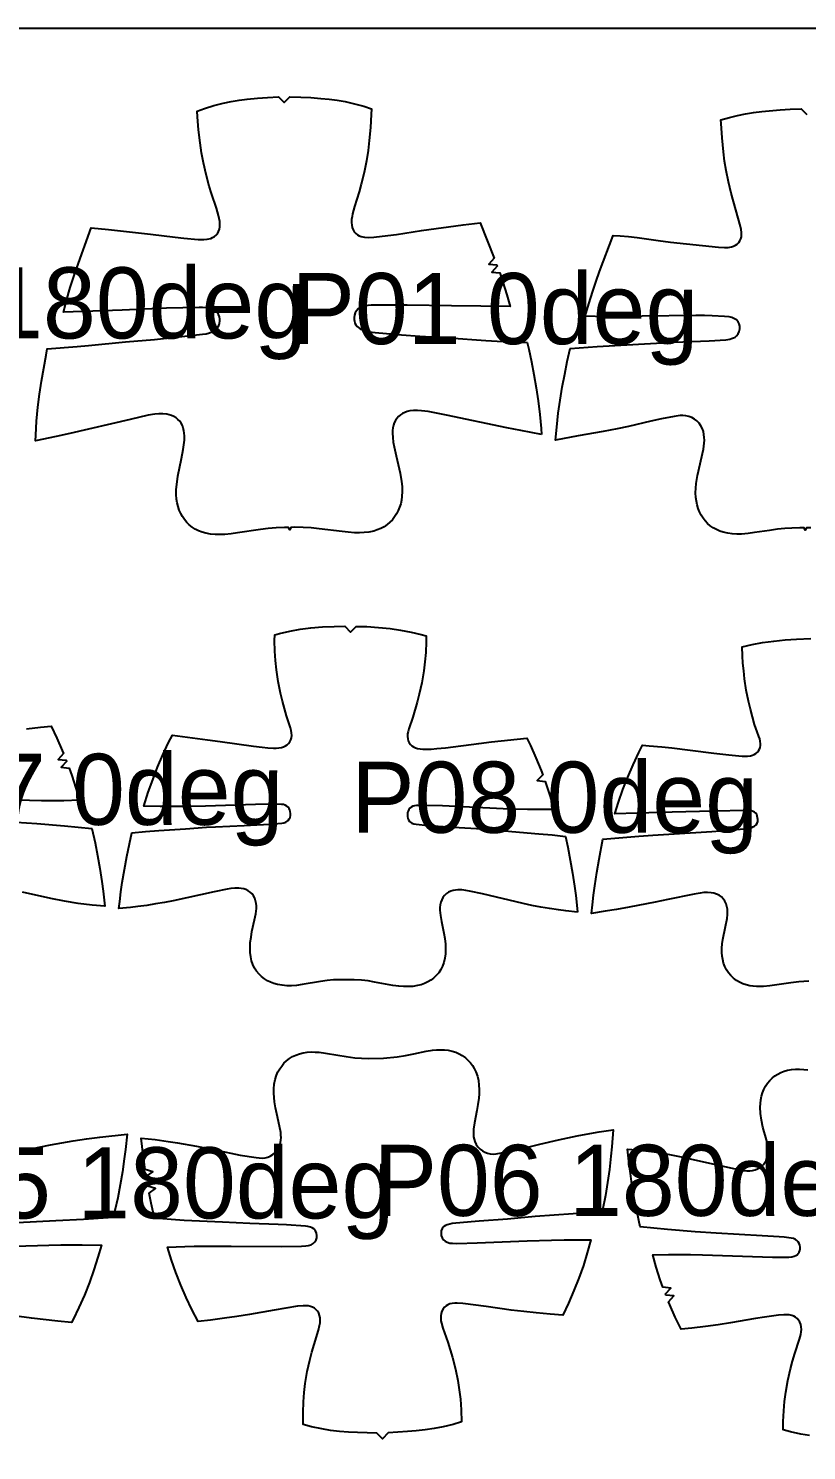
# Model space of a CAD drawing. Header units: millimetres. Extents: x 0 to 2016, y 0 to 4064.
# Drawn here: x 1022 to 1296, y 3500 to 4000 of the extents above; entities that cross this region are included whole.
import ezdxf

# ---------------------------------------------------------------- set-up
doc = ezdxf.new("R2010")
doc.units = ezdxf.units.MM
for name, color, linetype in [('ANNOTATION', 3, 'Continuous'), ('LEATHER', 1, 'Continuous'), ('PIECES', 5, 'Continuous')]:
    doc.layers.add(name, color=color, linetype=linetype)

msp = doc.modelspace()

# ---------------------------------------------------------------- linework, layer by layer
at = {"layer": 'LEATHER'}
msp.add_lwpolyline([(0, 0), (2000, 0), (2000, 4000), (0, 4000)], close=True, dxfattribs=at)
at = {"layer": 'PIECES'}
for points in [[(1202.71, 3857.19), (1195.46, 3858.5), (1190.57, 3859.44), (1169.28, 3863.9), (1162.84, 3865.18), (1160.54, 3865.51), (1159.13, 3865.61), (1157.73, 3865.59), (1156.34, 3865.41), (1155.47, 3865.2), (1154.62, 3864.9), (1153.83, 3864.51), (1153.08, 3864.03), (1152.41, 3863.47), (1151.82, 3862.81), (1151.32, 3862.05), (1150.93, 3861.24), (1150.64, 3860.38), (1150.45, 3859.49), (1150.34, 3858.58), (1150.29, 3857.66), (1150.36, 3856.03), (1150.57, 3854.42), (1150.86, 3852.82), (1151.56, 3849.63), (1152.95, 3843.53), (1153.46, 3840.57), (1153.65, 3838.84), (1153.72, 3837.11), (1153.64, 3835.37), (1153.47, 3834.08), (1153.19, 3832.8), (1152.81, 3831.56), (1152.32, 3830.35), (1151.73, 3829.22), (1151.04, 3828.15), (1150.26, 3827.16), (1149.38, 3826.24), (1148.41, 3825.42), (1147.32, 3824.68), (1146.16, 3824.06), (1144.95, 3823.55), (1143.69, 3823.15), (1142.03, 3822.8), (1140.36, 3822.61), (1138.66, 3822.55), (1136.96, 3822.58), (1134.75, 3822.74), (1132.54, 3822.98), (1124.44, 3823.98), (1121.65, 3824.25), (1118.86, 3824.43), (1115.87, 3824.49), (1114.51, 3824.46), (1114.12, 3823.65), (1113.71, 3824.45), (1112.35, 3824.45), (1109.37, 3824.31), (1106.58, 3824.06), (1103.8, 3823.72), (1095.73, 3822.5), (1093.53, 3822.21), (1091.32, 3821.99), (1089.62, 3821.91), (1087.93, 3821.93), (1086.24, 3822.08), (1084.58, 3822.39), (1083.31, 3822.75), (1082.08, 3823.23), (1080.91, 3823.83), (1079.8, 3824.54), (1078.81, 3825.33), (1077.91, 3826.22), (1077.1, 3827.19), (1076.38, 3828.24), (1075.77, 3829.36), (1075.24, 3830.55), (1074.83, 3831.79), (1074.52, 3833.06), (1074.31, 3834.35), (1074.19, 3836.08), (1074.22, 3837.82), (1074.36, 3839.55), (1074.79, 3842.52), (1076.03, 3848.66), (1076.64, 3851.86), (1076.9, 3853.47), (1077.06, 3855.09), (1077.09, 3856.71), (1077.02, 3857.63), (1076.88, 3858.54), (1076.67, 3859.42), (1076.36, 3860.27), (1075.95, 3861.08), (1075.43, 3861.82), (1074.82, 3862.46), (1074.13, 3863.01), (1073.38, 3863.47), (1072.57, 3863.84), (1071.72, 3864.11), (1070.84, 3864.31), (1069.45, 3864.45), (1068.04, 3864.44), (1066.64, 3864.3), (1064.35, 3863.91), (1057.94, 3862.46), (1036.78, 3857.45), (1031.91, 3856.38), (1024.7, 3854.89), (1024.76, 3856.95), (1025.08, 3861.84), (1025.54, 3866.73), (1026.12, 3871.35), (1026.81, 3875.96), (1027.57, 3880.49), (1028.39, 3885.02), (1028.84, 3887.29), (1039.38, 3888.08), (1043.38, 3888.43), (1056.4, 3889.71), (1066.61, 3890.58), (1073.04, 3891.22), (1083.49, 3892.39), (1084.73, 3892.61), (1085.95, 3892.94), (1086.72, 3893.23), (1087.45, 3893.61), (1088.11, 3894.08), (1088.59, 3894.56), (1088.99, 3895.1), (1089.29, 3895.71), (1089.48, 3896.35), (1089.56, 3897.02), (1089.54, 3897.7), (1089.39, 3898.54), (1089.09, 3899.34), (1088.61, 3900.06), (1087.98, 3900.65), (1087.31, 3901.07), (1086.58, 3901.37), (1085.81, 3901.57), (1084.62, 3901.76), (1083.43, 3901.83), (1082.23, 3901.84), (1070.73, 3901.53), (1055.16, 3900.9), (1034.48, 3900.15), (1035.58, 3904.28), (1036.9, 3908.82), (1038, 3912.32), (1039.17, 3915.8), (1044.3, 3929.81), (1050.32, 3929.27), (1065.09, 3927.63), (1073.85, 3926.52), (1076.88, 3926.18), (1081.9, 3925.72), (1083.9, 3925.69), (1085.13, 3925.81), (1086.32, 3926.1), (1087.01, 3926.39), (1087.64, 3926.77), (1088.2, 3927.23), (1088.69, 3927.79), (1089.12, 3928.54), (1089.4, 3929.35), (1089.55, 3930.21), (1089.59, 3931.08), (1089.52, 3932.13), (1089.35, 3933.17), (1089.1, 3934.2), (1088.35, 3936.71), (1086.65, 3941.87), (1085.83, 3944.56), (1084.72, 3948.61), (1083.77, 3952.69), (1083.11, 3956.24), (1082.58, 3959.81), (1082.03, 3964.34), (1081.63, 3968.88), (1081.52, 3970.87), (1084.2, 3971.87), (1087.43, 3972.89), (1090.7, 3973.72), (1093.52, 3974.27), (1096.36, 3974.72), (1099.21, 3975.08), (1102.76, 3975.44), (1106.32, 3975.72), (1110.15, 3975.9), (1112.18, 3973.93), (1114.15, 3975.95), (1117.99, 3975.87), (1121.56, 3975.69), (1125.12, 3975.41), (1127.98, 3975.13), (1130.83, 3974.76), (1133.66, 3974.27), (1136.96, 3973.53), (1140.21, 3972.6), (1142.91, 3971.67), (1142.85, 3969.67), (1142.57, 3965.12), (1142.14, 3960.58), (1141.7, 3957), (1141.13, 3953.43), (1140.29, 3949.32), (1139.28, 3945.25), (1138.54, 3942.54), (1136.97, 3937.34), (1136.28, 3934.81), (1136.06, 3933.78), (1135.92, 3932.73), (1135.87, 3931.68), (1135.94, 3930.8), (1136.11, 3929.95), (1136.41, 3929.15), (1136.86, 3928.41), (1137.36, 3927.87), (1137.93, 3927.42), (1138.58, 3927.05), (1139.27, 3926.78), (1140.47, 3926.52), (1141.7, 3926.44), (1143.7, 3926.52), (1148.71, 3927.11), (1151.72, 3927.52), (1160.45, 3928.86), (1175.18, 3930.89), (1181.18, 3931.57), (1186.1, 3919.14), (1184.21, 3917.08), (1187, 3916.8), (1187.17, 3916.33), (1185.25, 3914.3), (1188.02, 3913.98), (1189.12, 3910.79), (1190.56, 3906.28), (1191.76, 3902.18), (1171.07, 3902.4), (1155.49, 3902.62), (1143.99, 3902.63), (1142.79, 3902.59), (1141.59, 3902.49), (1140.42, 3902.28), (1139.65, 3902.05), (1138.93, 3901.74), (1138.26, 3901.3), (1137.65, 3900.69), (1137.19, 3899.96), (1136.91, 3899.15), (1136.78, 3898.31), (1136.78, 3897.63), (1136.88, 3896.97), (1137.09, 3896.32), (1137.4, 3895.73), (1137.81, 3895.19), (1138.3, 3894.73), (1138.98, 3894.27), (1139.72, 3893.92), (1140.5, 3893.65), (1141.72, 3893.35), (1142.97, 3893.16), (1144.22, 3893.03), (1153.44, 3892.26), (1159.89, 3891.78), (1170.12, 3891.18), (1183.17, 3890.24), (1187.17, 3889.99), (1197.73, 3889.47), (1198.24, 3887.21), (1199.18, 3882.71), (1200.05, 3878.19), (1200.86, 3873.61), (1201.56, 3869), (1202.15, 3864.13), (1202.59, 3859.25), (1202.71, 3857.19)], [(1215.34, 3689.09), (1211.34, 3689.52), (1208.67, 3689.87), (1205.57, 3690.33), (1202.48, 3690.86), (1199.36, 3691.46), (1196.26, 3692.12), (1181.99, 3695.5), (1177.43, 3696.49), (1176.06, 3696.73), (1174.68, 3696.89), (1173.3, 3696.91), (1172.44, 3696.84), (1171.59, 3696.68), (1170.77, 3696.42), (1169.99, 3696.07), (1169.28, 3695.59), (1168.6, 3694.96), (1168.05, 3694.23), (1167.61, 3693.42), (1167.29, 3692.55), (1167.09, 3691.65), (1167, 3690.73), (1167, 3689.8), (1167.18, 3687.94), (1167.55, 3685.84), (1168.42, 3681.68), (1168.73, 3679.77), (1168.93, 3677.85), (1169, 3675.93), (1168.93, 3674.38), (1168.72, 3672.85), (1168.36, 3671.35), (1167.89, 3670.09), (1167.29, 3668.9), (1166.56, 3667.78), (1165.69, 3666.76), (1164.78, 3665.9), (1163.77, 3665.16), (1162.7, 3664.52), (1161.56, 3663.99), (1160.38, 3663.57), (1159.15, 3663.25), (1157.5, 3662.98), (1155.83, 3662.87), (1154.15, 3662.9), (1152.47, 3663.03), (1150.4, 3663.32), (1144, 3664.51), (1141.71, 3664.89), (1139.41, 3665.16), (1136.85, 3665.29), (1134.5, 3665.27), (1132.15, 3665.33), (1129.59, 3665.24), (1127.28, 3665.01), (1124.99, 3664.67), (1118.57, 3663.58), (1116.49, 3663.33), (1114.81, 3663.22), (1113.13, 3663.22), (1111.46, 3663.36), (1109.81, 3663.65), (1108.6, 3663.99), (1107.42, 3664.43), (1106.29, 3664.98), (1105.23, 3665.63), (1104.24, 3666.4), (1103.33, 3667.27), (1102.48, 3668.3), (1101.77, 3669.43), (1101.19, 3670.64), (1100.74, 3671.9), (1100.4, 3673.41), (1100.22, 3674.94), (1100.18, 3676.49), (1100.27, 3678.41), (1100.51, 3680.33), (1100.85, 3682.23), (1101.79, 3686.38), (1102.19, 3688.47), (1102.4, 3690.33), (1102.41, 3691.25), (1102.34, 3692.17), (1102.15, 3693.08), (1101.85, 3693.96), (1101.42, 3694.77), (1100.88, 3695.51), (1100.22, 3696.15), (1099.51, 3696.64), (1098.74, 3697.01), (1097.93, 3697.28), (1097.08, 3697.45), (1096.22, 3697.54), (1094.83, 3697.54), (1093.46, 3697.4), (1092.08, 3697.18), (1087.51, 3696.27), (1073.18, 3693.12), (1070.07, 3692.51), (1066.95, 3691.96), (1063.85, 3691.48), (1060.73, 3691.07), (1058.07, 3690.77), (1054.06, 3690.41), (1054.3, 3692.86), (1054.7, 3696.19), (1055.17, 3699.51), (1055.95, 3704.11), (1056.83, 3708.7), (1057.76, 3713.15), (1058.62, 3716.98), (1063.38, 3717.41), (1068.02, 3717.78), (1077.51, 3718.41), (1084.88, 3718.99), (1087.98, 3719.16), (1098.1, 3719.55), (1107.14, 3720.02), (1111.31, 3720.4), (1112.05, 3720.53), (1112.76, 3720.77), (1113.61, 3721.35), (1113.98, 3721.86), (1114.24, 3722.43), (1114.38, 3723.1), (1114.41, 3723.77), (1114.33, 3724.45), (1114.18, 3725.01), (1113.94, 3725.53), (1113.61, 3726), (1113.13, 3726.42), (1112.56, 3726.72), (1111.91, 3726.91), (1111.24, 3727), (1107.62, 3727.09), (1102.12, 3727.01), (1084.46, 3726.43), (1076.44, 3726.26), (1068.54, 3726.25), (1062.83, 3726.36), (1064.36, 3731.26), (1065.91, 3735.69), (1067.61, 3740.05), (1069.49, 3744.43), (1071.53, 3748.74), (1072.84, 3751.3), (1085.17, 3749.77), (1089.68, 3749.17), (1101.39, 3747.48), (1104.44, 3747.11), (1106.42, 3746.92), (1108.4, 3746.83), (1109.37, 3746.83), (1110.33, 3746.9), (1111.27, 3747.07), (1111.96, 3747.27), (1112.61, 3747.56), (1113.2, 3747.94), (1113.73, 3748.41), (1114.19, 3749.03), (1114.53, 3749.71), (1114.74, 3750.45), (1114.84, 3751.22), (1114.81, 3752.12), (1114.67, 3753), (1114.43, 3753.88), (1113.04, 3758.11), (1111.58, 3763.37), (1110.91, 3766.13), (1110.09, 3770.22), (1109.46, 3774.35), (1109.11, 3777.62), (1108.91, 3780.91), (1108.82, 3784.65), (1108.87, 3786.7), (1110.54, 3787.15), (1114.15, 3787.95), (1117.84, 3788.6), (1121.54, 3789.09), (1125.67, 3789.45), (1129.81, 3789.64), (1133.51, 3789.66), (1135.49, 3787.65), (1137.51, 3789.63), (1141.21, 3789.55), (1145.35, 3789.29), (1149.47, 3788.87), (1153.17, 3788.31), (1156.84, 3787.6), (1160.43, 3786.74), (1162.1, 3786.27), (1162.12, 3784.22), (1161.97, 3780.48), (1161.71, 3777.2), (1161.31, 3773.93), (1160.62, 3769.81), (1159.72, 3765.73), (1159.01, 3762.98), (1157.47, 3757.74), (1156.01, 3753.54), (1155.76, 3752.67), (1155.59, 3751.79), (1155.55, 3750.89), (1155.64, 3750.12), (1155.84, 3749.38), (1156.17, 3748.69), (1156.62, 3748.07), (1157.14, 3747.58), (1157.73, 3747.2), (1158.37, 3746.9), (1159.05, 3746.68), (1159.99, 3746.5), (1160.95, 3746.41), (1161.92, 3746.4), (1163.91, 3746.46), (1165.89, 3746.61), (1168.94, 3746.93), (1180.67, 3748.43), (1185.19, 3748.96), (1197.54, 3750.29), (1198.82, 3747.7), (1200.78, 3743.36), (1202.59, 3738.96), (1203.15, 3737.45), (1201.25, 3735.41), (1204.02, 3735.11), (1205.71, 3730.11), (1207.15, 3725.18), (1201.44, 3725.16), (1197.86, 3725.2), (1189.21, 3725.45), (1167.87, 3726.47), (1162.38, 3726.64), (1158.76, 3726.61), (1158.09, 3726.53), (1157.44, 3726.36), (1156.86, 3726.07), (1156.37, 3725.65), (1156.03, 3725.19), (1155.79, 3724.67), (1155.63, 3724.12), (1155.54, 3723.44), (1155.55, 3722.76), (1155.69, 3722.09), (1155.93, 3721.51), (1156.3, 3721.01), (1157.14, 3720.41), (1157.85, 3720.16), (1158.58, 3720.02), (1162.74, 3719.57), (1171.77, 3718.95), (1181.89, 3718.39), (1184.98, 3718.18), (1192.34, 3717.47), (1201.82, 3716.69), (1206.45, 3716.25), (1211.21, 3715.73), (1212, 3711.9), (1212.86, 3707.43), (1213.67, 3702.83), (1214.37, 3698.22), (1214.79, 3694.89), (1215.13, 3691.55), (1215.34, 3689.09)], [(1148.76, 3505.87), (1146.8, 3503.84), (1144.77, 3505.8), (1137.99, 3506), (1134.83, 3506.17), (1131.67, 3506.42), (1128.52, 3506.77), (1125.39, 3507.26), (1121.78, 3508.01), (1118.85, 3508.77), (1118.81, 3513.01), (1118.95, 3516.76), (1119.21, 3520.04), (1119.61, 3523.31), (1120.31, 3527.42), (1121.2, 3531.5), (1121.9, 3534.25), (1122.69, 3536.98), (1124.24, 3542), (1124.67, 3543.71), (1124.8, 3544.58), (1124.86, 3545.45), (1124.81, 3546.32), (1124.64, 3547.18), (1124.34, 3547.99), (1123.88, 3548.74), (1123.38, 3549.29), (1122.8, 3549.75), (1122.15, 3550.11), (1121.45, 3550.37), (1120.6, 3550.55), (1119.74, 3550.62), (1118.87, 3550.61), (1116.92, 3550.43), (1108.69, 3549.08), (1099.96, 3547.5), (1095.58, 3546.81), (1091.2, 3546.18), (1086.29, 3545.54), (1081.92, 3545.03), (1079.72, 3549.23), (1077.67, 3553.53), (1075.77, 3557.9), (1074.06, 3562.27), (1072.5, 3566.69), (1071.11, 3571.16), (1077.18, 3571.44), (1080.52, 3571.54), (1085, 3571.61), (1093.53, 3571.61), (1111.09, 3571.51), (1118.24, 3571.59), (1119.82, 3571.67), (1120.78, 3571.8), (1121.71, 3572.09), (1122.41, 3572.49), (1122.98, 3573.04), (1123.4, 3573.74), (1123.64, 3574.52), (1123.71, 3575.36), (1123.58, 3576.19), (1123.21, 3576.99), (1122.63, 3577.64), (1122.06, 3578.02), (1121.44, 3578.28), (1120.54, 3578.49), (1119.63, 3578.6), (1113, 3579.05), (1110.1, 3579.18), (1100.11, 3579.52), (1090.43, 3580.03), (1077.01, 3580.6), (1072.42, 3580.91), (1066.59, 3581.44), (1065.39, 3586.64), (1064.69, 3590.17), (1066.93, 3591.85), (1064.24, 3592.63), (1064.16, 3593.12), (1066.41, 3594.77), (1063.74, 3595.59), (1063.66, 3596.08), (1065.95, 3597.68), (1063.3, 3598.55), (1062.59, 3603.65), (1061.91, 3609.55), (1066.84, 3609.04), (1071.4, 3608.43), (1074.7, 3607.9), (1081.28, 3606.72), (1087.9, 3605.46), (1096.75, 3603.58), (1102.28, 3602.73), (1103.34, 3602.6), (1104.39, 3602.56), (1105.44, 3602.65), (1106.4, 3602.9), (1107.3, 3603.29), (1108.15, 3603.81), (1108.91, 3604.44), (1109.66, 3605.25), (1110.26, 3606.15), (1110.71, 3607.15), (1110.94, 3608.01), (1111.06, 3608.89), (1111.1, 3609.78), (1111.06, 3610.68), (1110.96, 3611.58), (1110.58, 3613.77), (1109.61, 3618.07), (1109.17, 3620.21), (1108.82, 3622.36), (1108.65, 3623.88), (1108.55, 3625.41), (1108.56, 3626.94), (1108.71, 3628.56), (1109.01, 3630.15), (1109.5, 3631.7), (1110, 3632.85), (1110.6, 3633.93), (1111.31, 3634.95), (1112.11, 3635.9), (1113.01, 3636.76), (1114.05, 3637.56), (1115.16, 3638.25), (1116.33, 3638.82), (1117.56, 3639.27), (1118.91, 3639.6), (1120.29, 3639.8), (1121.68, 3639.89), (1123.07, 3639.87), (1124.47, 3639.78), (1126.68, 3639.5), (1131.09, 3638.72), (1134.05, 3638.25), (1137.03, 3637.88), (1141.76, 3637.57), (1147.17, 3637.66), (1151.89, 3638.14), (1154.85, 3638.61), (1157.8, 3639.19), (1162.17, 3640.12), (1164.37, 3640.47), (1165.77, 3640.62), (1167.16, 3640.68), (1168.55, 3640.64), (1169.93, 3640.49), (1171.29, 3640.21), (1172.54, 3639.8), (1173.73, 3639.27), (1174.86, 3638.62), (1175.93, 3637.86), (1176.85, 3637.02), (1177.69, 3636.11), (1178.44, 3635.12), (1179.08, 3634.05), (1179.62, 3632.93), (1180.15, 3631.39), (1180.52, 3629.81), (1180.72, 3628.19), (1180.78, 3626.67), (1180.74, 3625.14), (1180.62, 3623.61), (1180.34, 3621.45), (1179.98, 3619.3), (1179.16, 3614.97), (1178.85, 3612.76), (1178.79, 3611.86), (1178.78, 3610.97), (1178.85, 3610.07), (1179, 3609.2), (1179.27, 3608.35), (1179.74, 3607.37), (1180.38, 3606.48), (1181.15, 3605.7), (1181.94, 3605.09), (1182.8, 3604.61), (1183.72, 3604.25), (1184.69, 3604.04), (1185.74, 3603.98), (1186.79, 3604.06), (1191.11, 3604.83), (1193.34, 3605.27), (1202.12, 3607.46), (1208.69, 3608.94), (1215.22, 3610.36), (1218.5, 3611), (1223.04, 3611.77), (1227.94, 3612.45), (1227.47, 3606.53), (1227.15, 3603.19), (1226.63, 3598.58), (1226.01, 3593.97), (1225.27, 3589.43), (1224.25, 3584.19), (1218.44, 3583.46), (1213.86, 3582.99), (1200.47, 3581.95), (1190.81, 3581.1), (1180.84, 3580.42), (1177.96, 3580.18), (1171.34, 3579.51), (1170.43, 3579.36), (1169.55, 3579.12), (1168.93, 3578.84), (1168.38, 3578.44), (1167.82, 3577.77), (1167.48, 3576.96), (1167.38, 3576.12), (1167.48, 3575.29), (1167.75, 3574.51), (1168.19, 3573.83), (1168.78, 3573.3), (1169.49, 3572.92), (1170.43, 3572.67), (1171.4, 3572.57), (1172.97, 3572.54), (1180.12, 3572.71), (1197.67, 3573.42), (1206.2, 3573.72), (1210.67, 3573.81), (1214.01, 3573.83), (1220.09, 3573.76), (1218.85, 3569.25), (1217.45, 3564.77), (1215.9, 3560.35), (1214.15, 3555.92), (1212.25, 3551.55), (1210.21, 3547.26), (1205.81, 3547.62), (1200.89, 3548.09), (1196.48, 3548.57), (1192.09, 3549.11), (1183.31, 3550.38), (1175.04, 3551.44), (1173.08, 3551.56), (1172.21, 3551.54), (1171.35, 3551.44), (1170.51, 3551.23), (1169.82, 3550.94), (1169.18, 3550.56), (1168.62, 3550.08), (1168.14, 3549.51), (1167.71, 3548.75), (1167.43, 3547.93), (1167.29, 3547.06), (1167.27, 3546.19), (1167.36, 3545.32), (1167.53, 3544.46), (1168.01, 3542.76), (1169.74, 3537.8), (1170.62, 3535.1), (1171.42, 3532.38), (1172.45, 3528.33), (1173.29, 3524.25), (1173.8, 3520.99), (1174.18, 3517.72), (1174.46, 3513.99), (1174.56, 3509.75), (1171.66, 3508.88), (1168.07, 3508), (1164.96, 3507.41), (1161.83, 3506.94), (1158.68, 3506.59), (1155.52, 3506.31), (1148.76, 3505.87)]]:
    msp.add_lwpolyline(points, close=True, dxfattribs=at)
for points in [[(1297.48, 3824.26), (1295.94, 3824.25), (1295.54, 3823.45), (1295.14, 3824.25), (1293.6, 3824.27), (1290.85, 3824.2), (1288.33, 3824.05), (1285.82, 3823.8), (1282.94, 3823.41), (1277.73, 3822.6), (1275.4, 3822.31), (1273.05, 3822.13), (1271.44, 3822.1), (1269.83, 3822.18), (1268.25, 3822.38), (1266.68, 3822.74), (1265.45, 3823.15), (1264.27, 3823.66), (1263.15, 3824.3), (1262.09, 3825.04), (1261.16, 3825.86), (1260.32, 3826.76), (1259.57, 3827.74), (1258.91, 3828.79), (1258.35, 3829.9), (1257.86, 3831.12), (1257.49, 3832.39), (1257.21, 3833.68), (1257.04, 3835), (1256.96, 3836.63), (1257.01, 3838.26), (1257.15, 3839.89), (1257.61, 3842.73), (1259.68, 3851.96), (1259.98, 3854.05), (1260.04, 3855.1), (1260.01, 3856.14), (1259.9, 3857.17), (1259.68, 3858.18), (1259.35, 3859.15), (1258.83, 3860.17), (1258.17, 3861.1), (1257.37, 3861.92), (1256.51, 3862.58), (1255.58, 3863.1), (1254.58, 3863.49), (1253.52, 3863.72), (1252.51, 3863.8), (1251.49, 3863.77), (1249.45, 3863.51), (1245.01, 3862.67), (1241.18, 3861.82), (1233.37, 3860), (1229.35, 3859.13), (1224.48, 3858.25), (1215.65, 3856.71), (1207.71, 3855.19), (1208.08, 3859.72), (1208.62, 3864.6), (1209.28, 3869.21), (1210.05, 3873.8), (1210.88, 3878.33), (1211.78, 3882.84), (1212.77, 3887.39), (1222.27, 3888.04), (1249.4, 3889.58), (1261.77, 3890.14), (1267.58, 3890.5), (1268.98, 3890.71), (1269.63, 3890.89), (1270.25, 3891.13), (1270.83, 3891.44), (1271.35, 3891.86), (1271.91, 3892.55), (1272.29, 3893.35), (1272.5, 3894.3), (1272.49, 3895.28), (1272.31, 3896.09), (1271.95, 3896.82), (1271.39, 3897.43), (1270.69, 3897.89), (1269.74, 3898.26), (1268.73, 3898.48), (1267.08, 3898.67), (1262.75, 3898.88), (1260.07, 3898.95), (1256.99, 3898.96), (1238.12, 3898.8), (1228.54, 3898.59), (1225.21, 3898.58), (1218.14, 3898.73), (1219.37, 3903.09), (1220.76, 3907.6), (1221.91, 3911.09), (1223.14, 3914.54), (1227.97, 3927.14), (1230.4, 3927.01), (1233.29, 3926.76), (1236.39, 3926.39), (1243.82, 3925.4), (1248.16, 3924.86), (1265.06, 3923), (1267.08, 3922.9), (1268.36, 3922.95), (1269.62, 3923.17), (1270.34, 3923.4), (1271.01, 3923.72), (1271.63, 3924.15), (1272.16, 3924.68), (1272.57, 3925.29), (1272.86, 3925.97), (1273.05, 3926.68), (1273.13, 3927.43), (1273.13, 3928.18), (1273, 3929.27), (1272.77, 3930.35), (1269.5, 3942.02), (1268.5, 3946.01), (1267.68, 3950.03), (1267.17, 3953.32), (1266.77, 3956.62), (1266.27, 3961.56), (1265.9, 3966.51), (1265.84, 3967.82), (1268.84, 3968.71), (1271.64, 3969.42), (1274.47, 3969.99), (1277.34, 3970.44), (1280.22, 3970.78), (1286.68, 3971.39), (1290.25, 3971.62), (1294.12, 3971.71), (1296.11, 3969.71)], [(1296.82, 3664.78), (1293.31, 3664.57), (1290.41, 3664.23), (1283.11, 3663.13), (1280.9, 3662.92), (1279.66, 3662.87), (1278.42, 3662.89), (1277.19, 3662.99), (1275.98, 3663.17), (1274.78, 3663.46), (1273.58, 3663.88), (1272.43, 3664.42), (1271.34, 3665.07), (1270.33, 3665.85), (1269.4, 3666.74), (1268.58, 3667.73), (1267.87, 3668.8), (1267.28, 3669.95), (1266.82, 3671.15), (1266.49, 3672.38), (1266.27, 3673.64), (1266.17, 3674.91), (1266.19, 3676.45), (1266.32, 3677.99), (1266.53, 3679.52), (1267.43, 3684.06), (1268.02, 3686.84), (1268.19, 3688.24), (1268.21, 3689.21), (1268.15, 3690.18), (1267.97, 3691.13), (1267.69, 3692.06), (1267.26, 3692.95), (1266.7, 3693.76), (1266.01, 3694.47), (1265.22, 3695.03), (1264.35, 3695.46), (1263.42, 3695.76), (1262.45, 3695.94), (1261.15, 3696.02), (1259.85, 3695.96), (1258.55, 3695.8), (1256.41, 3695.42), (1247.22, 3693.48), (1242.67, 3692.57), (1233.61, 3690.84), (1229.1, 3690.04), (1225.11, 3689.38), (1220.34, 3688.66), (1220.64, 3691.69), (1221.03, 3695.02), (1221.48, 3698.35), (1222.22, 3703.04), (1223.04, 3707.72), (1224.33, 3714.74), (1237.01, 3715.84), (1241.9, 3716.2), (1249.43, 3716.64), (1262.64, 3717.49), (1271.51, 3718.16), (1275.02, 3718.53), (1275.75, 3718.64), (1276.46, 3718.8), (1277.14, 3719.05), (1277.72, 3719.38), (1278.22, 3719.81), (1278.59, 3720.36), (1278.8, 3720.98), (1278.85, 3721.64), (1278.79, 3722.31), (1278.67, 3722.88), (1278.45, 3723.41), (1278.13, 3723.89), (1277.7, 3724.27), (1277.2, 3724.54), (1276.65, 3724.72), (1275.8, 3724.84), (1274.94, 3724.87), (1263.13, 3724.65), (1248.75, 3724.26), (1236.41, 3723.86), (1228.58, 3723.72), (1229.84, 3727.79), (1231.38, 3732.21), (1233.07, 3736.59), (1234.95, 3740.97), (1236.97, 3745.28), (1238.26, 3747.81), (1240.56, 3747.65), (1245.12, 3747.26), (1248.58, 3746.9), (1255.03, 3746.13), (1263.41, 3745), (1268.63, 3744.43), (1273.35, 3743.99), (1274.31, 3743.95), (1275.27, 3743.97), (1276.22, 3744.08), (1276.92, 3744.26), (1277.59, 3744.52), (1278.2, 3744.88), (1278.74, 3745.35), (1279.14, 3745.86), (1279.44, 3746.43), (1279.64, 3747.05), (1279.75, 3747.69), (1279.78, 3748.35), (1279.69, 3749.22), (1279.5, 3750.06), (1279.22, 3750.9), (1278.58, 3752.55), (1277.73, 3755.09), (1276.23, 3760.48), (1275.53, 3763.31), (1274.77, 3767.22), (1274.19, 3771.16), (1273.87, 3773.94), (1273.62, 3776.73), (1273.45, 3779.28), (1273.35, 3782.43), (1276.91, 3783.26), (1280.47, 3783.93), (1284.46, 3784.48), (1288.48, 3784.88), (1292.43, 3785.17), (1297.45, 3785.42)], [(1021.51, 3753.57), (1026.42, 3754.16), (1030.17, 3754.56), (1032.2, 3750.34), (1034.12, 3745.98), (1034.54, 3744.93), (1032.69, 3742.84), (1035.47, 3742.61), (1035.66, 3742.15), (1033.75, 3740.11), (1036.53, 3739.8), (1037.48, 3737.15), (1038.92, 3732.69), (1040.14, 3728.44), (1034.61, 3728.27), (1031.08, 3728.23), (1026.83, 3728.26), (1022.57, 3728.36), (997.98, 3729.19)], [(1017.86, 3720.78), (1025.15, 3720.29), (1034.88, 3719.49), (1044.51, 3718.52), (1045.66, 3713.5), (1046.55, 3708.99), (1047.33, 3704.41), (1048.01, 3699.82), (1048.45, 3696.49), (1049.06, 3691.2), (1049.06, 3691.2), (1044.59, 3691.53), (1039.66, 3692.12), (1034.86, 3692.92), (1030.09, 3693.89), (1020.12, 3696.13)], [(1297.07, 3504.97), (1293.95, 3505.48), (1290.34, 3506.28), (1287.75, 3506.98), (1287.76, 3509.9), (1287.95, 3513.64), (1288.24, 3516.92), (1288.67, 3520.19), (1289.41, 3524.29), (1290.35, 3528.36), (1291.08, 3531.11), (1291.89, 3533.83), (1293.49, 3538.82), (1293.95, 3540.54), (1294.09, 3541.4), (1294.16, 3542.27), (1294.11, 3543.14), (1293.93, 3544), (1293.62, 3544.8), (1293.16, 3545.54), (1292.67, 3546.09), (1292.1, 3546.55), (1291.47, 3546.91), (1290.78, 3547.18), (1289.88, 3547.36), (1288.97, 3547.42), (1288.05, 3547.4), (1286.18, 3547.24), (1281.16, 3546.57), (1278.01, 3546.08), (1269.27, 3544.59), (1264.89, 3543.93), (1260.49, 3543.34), (1255.58, 3542.75), (1251.83, 3542.35), (1249.8, 3546.56), (1247.88, 3550.92), (1247.46, 3551.97), (1249.31, 3554.06), (1246.53, 3554.3), (1246.34, 3554.76), (1248.25, 3556.8), (1245.47, 3557.1), (1244.52, 3559.76), (1243.08, 3564.22), (1241.87, 3568.47), (1247.39, 3568.64), (1250.92, 3568.67), (1255.18, 3568.65), (1259.43, 3568.55), (1284.02, 3567.72), (1286.73, 3567.66), (1289.81, 3567.71), (1290.76, 3567.79), (1291.68, 3568.01), (1292.2, 3568.24), (1292.66, 3568.55), (1293.06, 3568.94), (1293.38, 3569.45), (1293.58, 3570.01), (1293.69, 3570.6), (1293.72, 3571.24), (1293.63, 3571.88), (1293.41, 3572.49), (1293.07, 3573.04), (1292.62, 3573.51), (1292.09, 3573.89), (1291.37, 3574.22), (1290.6, 3574.43), (1289.8, 3574.56), (1288.08, 3574.71), (1286.34, 3574.8), (1280.38, 3575.23), (1264.15, 3576.13), (1256.85, 3576.62), (1247.12, 3577.42), (1237.49, 3578.39), (1236.34, 3583.41), (1235.45, 3587.92), (1234.67, 3592.5), (1233.99, 3597.09), (1233.55, 3600.42), (1232.94, 3605.71), (1232.94, 3605.71), (1237.41, 3605.38), (1242.34, 3604.79), (1247.14, 3603.99), (1251.91, 3603.02), (1261.88, 3600.77), (1272.93, 3598.36), (1273.97, 3598.2), (1275.01, 3598.12), (1276.06, 3598.13), (1276.97, 3598.24), (1277.86, 3598.45), (1278.71, 3598.76), (1279.51, 3599.19), (1280.24, 3599.73), (1280.82, 3600.32), (1281.32, 3600.99), (1281.73, 3601.71), (1282.05, 3602.49), (1282.28, 3603.37), (1282.4, 3604.27), (1282.43, 3605.18), (1282.38, 3606.09), (1282.27, 3607), (1281.85, 3609.01), (1280.66, 3613.45), (1280.13, 3615.94), (1279.82, 3618.19), (1279.72, 3620.45), (1279.77, 3621.75), (1279.91, 3623.04), (1280.15, 3624.31), (1280.51, 3625.55), (1280.97, 3626.72), (1281.55, 3627.84), (1282.24, 3628.88), (1283.03, 3629.85), (1283.93, 3630.73), (1284.87, 3631.48), (1285.89, 3632.12), (1286.96, 3632.67), (1288.08, 3633.11), (1289.24, 3633.44), (1290.66, 3633.7), (1292.09, 3633.82), (1293.54, 3633.83), (1294.99, 3633.75), (1296.43, 3633.59)], [(1017.64, 3604.68), (1025.99, 3606.43), (1029.97, 3607.21), (1033.95, 3607.95), (1037.94, 3608.62), (1042.65, 3609.32), (1047.36, 3609.93), (1056.91, 3611.03), (1056.33, 3605.61), (1055.91, 3602.28), (1055.26, 3597.68), (1054.51, 3593.1), (1053.64, 3588.58), (1052.65, 3584.09), (1052.05, 3581.67), (1041.54, 3581), (1031.83, 3580.48), (1018.18, 3579.83)], [(1017.33, 3571.56), (1029.36, 3571.94), (1033.56, 3572.04), (1037.77, 3572.08), (1041.12, 3572.07), (1047.85, 3571.91), (1046.66, 3567.68), (1045.24, 3563.21), (1043.65, 3558.8), (1041.88, 3554.37), (1039.96, 3550.02), (1037.88, 3545.73), (1037.32, 3544.69), (1032.57, 3545.15), (1023.27, 3546.19), (1018.88, 3546.77)]]:
    msp.add_lwpolyline(points, dxfattribs=at)

# ---------------------------------------------------------------- texts
at = {"layer": 'ANNOTATION'}
for s, p in [('P09 180deg', (939.94, 3890.93)), ('P01 0deg', (1114.76, 3888.94)), ('P07 0deg', (968.78, 3719.8)), ('P08 0deg', (1135.76, 3717.02)), ('P05 180deg', (970.61, 3581.34)), ('P06 180deg', (1143.65, 3582.23))]:
    msp.add_text(s, height=25, dxfattribs=at).set_placement(p)

doc.saveas('drawing.dxf')
